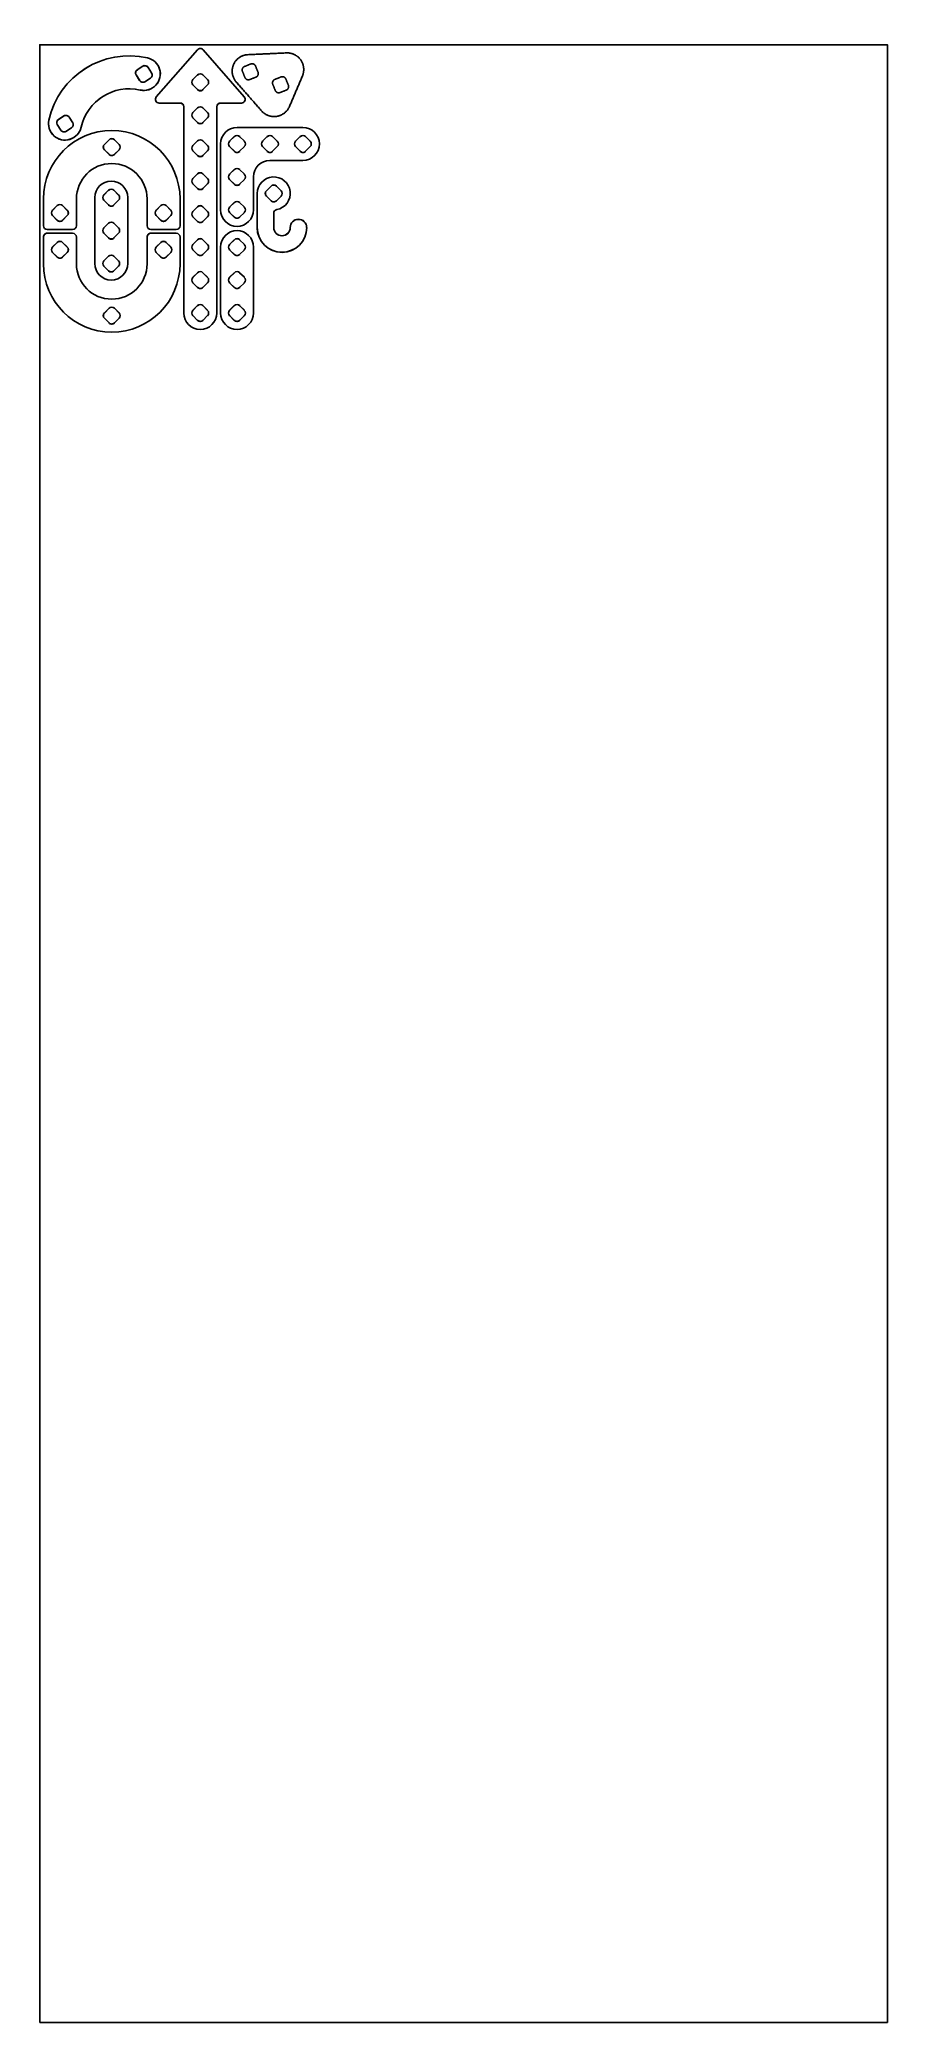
# Model space of a CAD drawing. Header units: millimetres. Extents: x 127 to 1027, y -2479 to -374.
import ezdxf

# ---------------------------------------------------------------- set-up
doc = ezdxf.new("R2010")
doc.units = ezdxf.units.MM
doc.layers.get('0').update_dxf_attribs({"color": 18, "true_color": 0x000000})
doc.layers.add('Predeterminada', color=18, linetype='Continuous', true_color=0x000000)

# ---------------------------------------------------------------- blocks, each defined once
blk = doc.blocks.new('pieza pez7')
at = {"color": 0, "linetype": 'ByBlock', "lineweight": -2}
for p, q in [((0, 53.8), (0, 38.6)), ((17.5, 17.5), (17.5, 53.8)), ((-7.8, 20.3), (-2.8, 25.3)), ((7.8, 20.3), (2.8, 25.3)), ((-2.8, 9.7), (-7.8, 14.7)), ((2.8, 9.7), (7.8, 14.7))]:
    blk.add_line(p, q, dxfattribs=at)
for centre, radius, start, end in [((-8.8, 53.8), 26.3, 0, 180), ((-26.2, 53.8), 8.75, 180, 0), ((-8.8, 53.8), 8.75, 0, 180), ((0, 17.5), 17.5, 100.7222, 360), ((-4, 38.6), 4, 280.7222, 0), ((0, 22.4), 4, 45, 135), ((-4.9, 17.5), 4, 135, 225), ((0, 12.6), 4, 225, 315), ((4.9, 17.5), 4, 315, 45)]:
    blk.add_arc(centre, radius, start, end, dxfattribs=at)
blk = doc.blocks.new('pieza pez5')
at = {"color": 0, "linetype": 'ByBlock', "lineweight": -2}
for p, q in [((62.2, 90.3), (67.2, 95.3)), ((67.2, 79.7), (62.2, 84.7)), ((77.8, 90.3), (72.8, 95.3)), ((72.8, 79.7), (77.8, 84.7)), ((-7.8, 20.3), (-2.8, 25.3)), ((7.8, 20.3), (2.8, 25.3)), ((-2.8, 9.7), (-7.8, 14.7)), ((2.8, 9.7), (7.8, 14.7))]:
    blk.add_line(p, q, dxfattribs=at)
for centre, radius, start, end in [((70, 17.5), 87.5, 90.0034, 180.0009), ((65.1, 87.5), 4, 135, 225), ((70, 92.4), 4, 45, 135), ((70, 87.5), 17.5, 270, 90.0034), ((74.9, 87.5), 4, 315, 45), ((70, 17.5), 52.5, 90.0046, 180.0009), ((70, 82.5), 4, 225, 315), ((0, 22.4), 4, 45, 135), ((0, 17.5), 17.5, 180.0009, 0.0009), ((-4.9, 17.5), 4, 135, 225), ((0, 12.6), 4, 225, 315), ((4.9, 17.5), 4, 315, 45)]:
    blk.add_arc(centre, radius, start, end, dxfattribs=at)
blk = doc.blocks.new('pieza pez4')
at = {"color": 0, "linetype": 'ByBlock', "lineweight": -2}
for p, q in [((-17.5, 17.5), (-17.5, 87.5)), ((-7.8, 90.3), (-2.8, 95.3)), ((-2.8, 79.7), (-7.8, 84.7)), ((0, 105), (70, 105)), ((7.8, 90.3), (2.8, 95.3)), ((2.8, 79.7), (7.8, 84.7)), ((27.2, 90.3), (32.2, 95.3)), ((32.2, 79.7), (27.2, 84.7)), ((42.8, 90.3), (37.8, 95.3)), ((37.8, 79.7), (42.8, 84.7)), ((62.2, 90.3), (67.2, 95.3)), ((67.2, 79.7), (62.2, 84.7)), ((77.8, 90.3), (72.8, 95.3)), ((72.8, 79.7), (77.8, 84.7)), ((35, 70), (70, 70)), ((-7.8, 55.3), (-2.8, 60.3)), ((-2.8, 44.7), (-7.8, 49.7)), ((7.8, 55.3), (2.8, 60.3)), ((2.8, 44.7), (7.8, 49.7)), ((17.5, 17.5), (17.5, 52.5)), ((-7.8, 20.3), (-2.8, 25.3)), ((7.8, 20.3), (2.8, 25.3)), ((-2.8, 9.7), (-7.8, 14.7)), ((2.8, 9.7), (7.8, 14.7))]:
    blk.add_line(p, q, dxfattribs=at)
for centre, radius, start, end in [((0, 87.5), 17.5, 90, 180), ((-4.9, 87.5), 4, 135, 225), ((0, 92.4), 4, 45, 135), ((4.9, 87.5), 4, 315, 45), ((30.1, 87.5), 4, 135, 225), ((35, 92.4), 4, 45, 135), ((39.9, 87.5), 4, 315, 45), ((65.1, 87.5), 4, 135, 225), ((70, 92.4), 4, 45, 135), ((70, 87.5), 17.5, 270, 90), ((74.9, 87.5), 4, 315, 45), ((0, 82.5), 4, 225, 315), ((35, 52.5), 17.5, 90, 180), ((35, 82.5), 4, 225, 315), ((70, 82.5), 4, 225, 315), ((-4.9, 52.5), 4, 135, 225), ((0, 57.4), 4, 45, 135), ((0, 47.5), 4, 225, 315), ((4.9, 52.5), 4, 315, 45), ((0, 22.4), 4, 45, 135), ((0, 17.5), 17.5, 180, 0), ((-4.9, 17.5), 4, 135, 225), ((0, 12.6), 4, 225, 315), ((4.9, 17.5), 4, 315, 45)]:
    blk.add_arc(centre, radius, start, end, dxfattribs=at)
blk = doc.blocks.new('pieza pez3')
at = {"color": 0, "linetype": 'ByBlock', "lineweight": -2}
for p, q in [((-17.5, 87.5), (-17.5, 17.5)), ((-2.8, 95.3), (-7.8, 90.3)), ((-7.8, 84.7), (-2.8, 79.7)), ((7.8, 90.3), (2.8, 95.3)), ((2.8, 79.7), (7.8, 84.7)), ((17.5, 17.5), (17.5, 87.5)), ((-2.8, 60.3), (-7.8, 55.3)), ((-7.8, 49.7), (-2.8, 44.7)), ((7.8, 55.3), (2.8, 60.3)), ((2.8, 44.7), (7.8, 49.7)), ((-2.8, 25.3), (-7.8, 20.3)), ((7.8, 20.3), (2.8, 25.3)), ((-7.8, 14.7), (-2.8, 9.7)), ((2.8, 9.7), (7.8, 14.7))]:
    blk.add_line(p, q, dxfattribs=at)
for centre, radius, start, end in [((0, 87.5), 17.5, 0, 180), ((-4.9, 87.5), 4, 135, 225), ((0, 92.4), 4, 45, 135), ((4.9, 87.5), 4, 315, 45), ((0, 82.5), 4, 225, 315), ((-4.9, 52.5), 4, 135, 225), ((0, 57.4), 4, 45, 135), ((0, 47.5), 4, 225, 315), ((4.9, 52.5), 4, 315, 45), ((0, 22.4), 4, 45, 135), ((0, 17.5), 17.5, 180, 0), ((-4.9, 17.5), 4, 135, 225), ((0, 12.6), 4, 225, 315), ((4.9, 17.5), 4, 315, 45)]:
    blk.add_arc(centre, radius, start, end, dxfattribs=at)
blk = doc.blocks.new('pieza pez2')
at = {"color": 0, "linetype": 'ByBlock', "lineweight": -2}
for p, q in [((-2.8, 95.3), (-7.8, 90.3)), ((-7.8, 84.7), (-2.8, 79.7)), ((7.8, 90.3), (2.8, 95.3)), ((2.8, 79.7), (7.8, 84.7)), ((-72.5, 32.5), (-72.5, 4)), ((-57.8, 25.3), (-62.8, 20.3)), ((-47.2, 20.3), (-52.2, 25.3)), ((-37.5, 4), (-37.5, 32.5)), ((37.5, 32.5), (37.5, 4)), ((52.2, 25.3), (47.2, 20.3)), ((62.8, 20.3), (57.8, 25.3)), ((72.5, 4), (72.5, 32.5)), ((-68.5, 0), (-41.5, 0)), ((-62.8, 14.7), (-57.8, 9.7)), ((-52.2, 9.7), (-47.2, 14.7)), ((41.5, 0), (68.5, 0)), ((47.2, 14.7), (52.2, 9.7)), ((57.8, 9.7), (62.8, 14.7))]:
    blk.add_line(p, q, dxfattribs=at)
for centre, radius, start, end in [((0, 32.5), 72.5, 0, 180), ((-4.9, 87.5), 4, 135, 225), ((0, 92.4), 4, 45, 135), ((4.9, 87.5), 4, 315, 45), ((0, 32.5), 37.5, 0, 180), ((0, 82.5), 4, 225, 315), ((-55, 22.5), 4, 45, 135), ((55, 22.5), 4, 45, 135), ((-68.5, 4), 4, 180, 270), ((-59.9, 17.5), 4, 135, 225), ((-55, 12.6), 4, 225, 315), ((-50, 17.5), 4, 315, 45), ((-41.5, 4), 4, 270, 0), ((41.5, 4), 4, 180, 270), ((50, 17.5), 4, 135, 225), ((55, 12.6), 4, 225, 315), ((59.9, 17.5), 4, 315, 45), ((68.5, 4), 4, 270, 0)]:
    blk.add_arc(centre, radius, start, end, dxfattribs=at)
blk = doc.blocks.new('pieza pez1')
at = {"color": 0, "linetype": 'ByBlock', "lineweight": -2}
for p, q in [((-46.7, 247.1), (-3, 297)), ((46.7, 247.1), (3, 297)), ((-7.8, 265.3), (-2.8, 270.3)), ((-2.8, 254.7), (-7.8, 259.7)), ((7.8, 265.3), (2.8, 270.3)), ((2.8, 254.7), (7.8, 259.7)), ((-21.5, 240.4), (-43.7, 240.4)), ((-17.5, 17.5), (-17.5, 236.4)), ((-7.8, 230.3), (-2.8, 235.3)), ((7.8, 230.3), (2.8, 235.3)), ((17.5, 17.5), (17.5, 236.4)), ((21.5, 240.4), (43.7, 240.4)), ((-2.8, 219.7), (-7.8, 224.7)), ((2.8, 219.7), (7.8, 224.7)), ((-7.8, 195.3), (-2.8, 200.3)), ((-2.8, 184.7), (-7.8, 189.7)), ((7.8, 195.3), (2.8, 200.3)), ((2.8, 184.7), (7.8, 189.7)), ((-7.8, 160.3), (-2.8, 165.3)), ((-2.8, 149.7), (-7.8, 154.7)), ((7.8, 160.3), (2.8, 165.3)), ((2.8, 149.7), (7.8, 154.7)), ((-7.8, 125.3), (-2.8, 130.3)), ((7.8, 125.3), (2.8, 130.3)), ((-2.8, 114.7), (-7.8, 119.7)), ((2.8, 114.7), (7.8, 119.7)), ((-7.8, 90.3), (-2.8, 95.3)), ((-2.8, 79.7), (-7.8, 84.7)), ((7.8, 90.3), (2.8, 95.3)), ((2.8, 79.7), (7.8, 84.7)), ((-7.8, 55.3), (-2.8, 60.3)), ((-2.8, 44.7), (-7.8, 49.7)), ((7.8, 55.3), (2.8, 60.3)), ((2.8, 44.7), (7.8, 49.7)), ((-7.8, 20.3), (-2.8, 25.3)), ((7.8, 20.3), (2.8, 25.3)), ((-2.8, 9.7), (-7.8, 14.7)), ((2.8, 9.7), (7.8, 14.7))]:
    blk.add_line(p, q, dxfattribs=at)
for centre, radius, start, end in [((0, 294.4), 4, 41.1859, 138.8141), ((-4.9, 262.5), 4, 135, 225), ((0, 267.4), 4, 45, 135), ((0, 257.5), 4, 225, 315), ((4.9, 262.5), 4, 315, 45), ((-43.7, 244.4), 4, 138.8141, 270), ((-21.5, 236.4), 4, 0, 90), ((0, 232.4), 4, 45, 135), ((21.5, 236.4), 4, 90, 180), ((43.7, 244.4), 4, 270, 41.1859), ((-4.9, 227.5), 4, 135, 225), ((0, 222.5), 4, 225, 315), ((4.9, 227.5), 4, 315, 45), ((-4.9, 192.5), 4, 135, 225), ((0, 197.4), 4, 45, 135), ((4.9, 192.5), 4, 315, 45), ((0, 187.5), 4, 225, 315), ((-4.9, 157.5), 4, 135, 225), ((0, 162.4), 4, 45, 135), ((0, 152.5), 4, 225, 315), ((4.9, 157.5), 4, 315, 45), ((0, 127.4), 4, 45, 135), ((-4.9, 122.5), 4, 135, 225), ((0, 117.5), 4, 225, 315), ((4.9, 122.5), 4, 315, 45), ((-4.9, 87.5), 4, 135, 225), ((0, 92.4), 4, 45, 135), ((4.9, 87.5), 4, 315, 45), ((0, 82.5), 4, 225, 315), ((-4.9, 52.5), 4, 135, 225), ((0, 57.4), 4, 45, 135), ((0, 47.5), 4, 225, 315), ((4.9, 52.5), 4, 315, 45), ((0, 22.4), 4, 45, 135), ((0, 17.5), 17.5, 180, 0), ((-4.9, 17.5), 4, 135, 225), ((0, 12.6), 4, 225, 315), ((4.9, 17.5), 4, 315, 45)]:
    blk.add_arc(centre, radius, start, end, dxfattribs=at)

msp = doc.modelspace()

# ---------------------------------------------------------------- linework, layer by layer
at = {"layer": 'Predeterminada'}
for p, q in [((294.9, -384.7), (251.2, -434.6)), ((344.6, -434.6), (300.9, -384.7)), ((229.8, -411.4), (233.5, -417.3)), ((237, -402.1), (231, -405.9)), ((239, -418.6), (245, -414.8)), ((246.2, -409.3), (242.5, -403.4)), ((295, -411.4), (290.1, -416.4)), ((305.7, -416.4), (300.7, -411.4)), ((254.2, -441.2), (276.4, -441.2)), ((290.1, -422), (295, -427)), ((300.7, -427), (305.7, -422)), ((319.4, -441.2), (341.6, -441.2)), ((153.2, -454.9), (147.3, -458.7)), ((162.5, -462.1), (158.7, -456.2)), ((280.4, -445.2), (280.4, -664.2)), ((295, -446.4), (290.1, -451.4)), ((290.1, -457), (295, -462)), ((305.7, -451.4), (300.7, -446.4)), ((300.7, -462), (305.7, -457)), ((315.4, -664.2), (315.4, -445.2)), ((146, -464.2), (149.8, -470.1)), ((155.3, -471.4), (161.2, -467.6)), ((201, -480.2), (196.1, -485.1)), ((211.7, -485.1), (206.7, -480.2)), ((295, -481.4), (290.1, -486.4)), ((305.7, -486.4), (300.7, -481.4)), ((334, -476.9), (329.1, -481.9)), ((406.9, -467.2), (336.9, -467.2)), ((344.7, -481.9), (339.7, -476.9)), ((369, -476.9), (364.1, -481.9)), ((379.7, -481.9), (374.7, -476.9)), ((404, -476.9), (399.1, -481.9)), ((414.7, -481.9), (409.7, -476.9)), ((196.1, -490.8), (201, -495.7)), ((206.7, -495.7), (211.7, -490.8)), ((290.1, -492), (295, -497)), ((300.7, -497), (305.7, -492)), ((319.4, -484.7), (319.4, -554.7)), ((329.1, -487.5), (334, -492.5)), ((339.7, -492.5), (344.7, -487.5)), ((364.1, -487.5), (369, -492.5)), ((371.9, -502.2), (406.9, -502.2)), ((374.7, -492.5), (379.7, -487.5)), ((399.1, -487.5), (404, -492.5)), ((409.7, -492.5), (414.7, -487.5)), ((295, -516.4), (290.1, -521.4)), ((305.7, -521.4), (300.7, -516.4)), ((334, -511.9), (329.1, -516.9)), ((329.1, -522.5), (334, -527.5)), ((344.7, -516.9), (339.7, -511.9)), ((339.7, -527.5), (344.7, -522.5)), ((354.4, -554.7), (354.4, -519.7)), ((131.4, -543), (131.4, -571.5)), ((166.4, -571.5), (166.4, -543)), ((185.9, -541.7), (185.9, -611.7)), ((200.5, -533.9), (195.6, -538.8)), ((195.6, -544.5), (200.5, -549.4)), ((211.1, -538.8), (206.2, -533.9)), ((206.2, -549.4), (211.1, -544.5)), ((220.9, -611.7), (220.9, -541.7)), ((241.4, -543), (241.4, -571.5)), ((276.4, -571.5), (276.4, -543)), ((290.1, -527), (295, -532)), ((300.7, -532), (305.7, -527)), ((334, -546.9), (329.1, -551.9)), ((344.7, -551.9), (339.7, -546.9)), ((358.4, -537.2), (358.4, -573.4)), ((373, -529.4), (368.1, -534.4)), ((368.1, -540), (373, -545)), ((383.7, -534.4), (378.7, -529.4)), ((378.7, -545), (383.7, -540)), ((146, -550.2), (141.1, -555.1)), ((141.1, -560.8), (146, -565.7)), ((156.7, -555.1), (151.7, -550.2)), ((151.7, -565.7), (156.7, -560.8)), ((256, -550.2), (251.1, -555.1)), ((251.1, -560.8), (256, -565.7)), ((266.7, -555.1), (261.7, -550.2)), ((261.7, -565.7), (266.7, -560.8)), ((295, -551.4), (290.1, -556.4)), ((290.1, -562), (295, -567)), ((305.7, -556.4), (300.7, -551.4)), ((300.7, -567), (305.7, -562)), ((329.1, -557.5), (334, -562.5)), ((339.7, -562.5), (344.7, -557.5)), ((375.9, -573.4), (375.9, -558.3)), ((131.4, -583.5), (131.4, -612)), ((135.4, -575.5), (162.4, -575.5)), ((162.4, -579.5), (135.4, -579.5)), ((146, -589.2), (141.1, -594.1)), ((156.7, -594.1), (151.7, -589.2)), ((166.4, -612), (166.4, -583.5)), ((200.5, -568.9), (195.6, -573.8)), ((195.6, -579.5), (200.5, -584.4)), ((211.1, -573.8), (206.2, -568.9)), ((206.2, -584.4), (211.1, -579.5)), ((241.4, -583.5), (241.4, -612)), ((245.4, -575.5), (272.4, -575.5)), ((272.4, -579.5), (245.4, -579.5)), ((256, -589.2), (251.1, -594.1)), ((266.7, -594.1), (261.7, -589.2)), ((276.4, -612), (276.4, -583.5)), ((295, -586.4), (290.1, -591.4)), ((305.7, -591.4), (300.7, -586.4)), ((334, -586.4), (329.1, -591.4)), ((344.7, -591.4), (339.7, -586.4)), ((141.1, -599.8), (146, -604.7)), ((151.7, -604.7), (156.7, -599.8)), ((200.5, -603.9), (195.6, -608.8)), ((211.1, -608.8), (206.2, -603.9)), ((251.1, -599.8), (256, -604.7)), ((261.7, -604.7), (266.7, -599.8)), ((290.1, -597), (295, -602)), ((300.7, -602), (305.7, -597)), ((319.4, -594.2), (319.4, -664.2)), ((329.1, -597), (334, -602)), ((339.7, -602), (344.7, -597)), ((354.4, -664.2), (354.4, -594.2)), ((195.6, -614.5), (200.5, -619.4)), ((206.2, -619.4), (211.1, -614.5)), ((295, -621.4), (290.1, -626.3)), ((305.7, -626.3), (300.7, -621.4)), ((334, -621.4), (329.1, -626.3)), ((344.7, -626.3), (339.7, -621.4)), ((290.1, -632), (295, -637)), ((300.7, -637), (305.7, -632)), ((329.1, -632), (334, -637)), ((339.7, -637), (344.7, -632)), ((201, -659.2), (196.1, -664.1)), ((196.1, -669.8), (201, -674.7)), ((211.7, -664.1), (206.7, -659.2)), ((206.7, -674.7), (211.7, -669.8)), ((295, -656.4), (290.1, -661.3)), ((290.1, -667), (295, -672)), ((305.7, -661.3), (300.7, -656.4)), ((300.7, -672), (305.7, -667)), ((334, -656.4), (329.1, -661.3)), ((329.1, -667), (334, -672)), ((344.7, -661.3), (339.7, -656.4)), ((339.7, -672), (344.7, -667))]:
    msp.add_line(p, q, dxfattribs=at)
msp.add_lwpolyline([(127.4, -2479.3), (1027.4, -2479.3), (1027.4, -379.3), (127.4, -379.3)], close=True, dxfattribs=at)
for centre, radius, start, end in [((222.5, -478.6), 87.5, 77.231, 167.2285), ((238, -410.3), 17.5, 257.2276, 77.231), ((297.9, -387.3), 4, 41.1859, 138.8141), ((233.2, -409.3), 4, 122.2276, 212.2276), ((236.9, -415.2), 4, 212.2276, 302.2276), ((239.1, -405.5), 4, 32.2276, 122.2276), ((242.8, -411.4), 4, 302.2276, 32.2276), ((292.9, -419.2), 4, 135, 225), ((297.9, -414.2), 4, 45, 135), ((302.8, -419.2), 4, 315, 45), ((254.2, -437.2), 4, 138.8141, 270), ((297.9, -424.1), 4, 225, 315), ((341.6, -437.2), 4, 270, 41.1859), ((154.3, -463.1), 17.5, 167.2285, 347.2285), ((149.4, -462), 4, 122.2276, 212.2276), ((155.4, -458.3), 4, 32.2276, 122.2276), ((159.1, -464.2), 4, 302.2276, 32.2276), ((292.9, -454.2), 4, 135, 225), ((297.9, -449.2), 4, 45, 135), ((297.9, -459.1), 4, 225, 315), ((302.8, -454.2), 4, 315, 45), ((203.9, -543), 72.5, 0, 180), ((153.2, -468), 4, 212.2276, 302.2276), ((203.9, -483), 4, 45, 135), ((297.9, -484.2), 4, 45, 135), ((336.9, -484.7), 17.5, 90, 180), ((331.9, -484.7), 4, 135, 225), ((336.9, -479.7), 4, 45, 135), ((341.8, -484.7), 4, 315, 45), ((366.9, -484.7), 4, 135, 225), ((371.9, -479.7), 4, 45, 135), ((376.8, -484.7), 4, 315, 45), ((401.9, -484.7), 4, 135, 225), ((406.9, -479.7), 4, 45, 135), ((406.9, -484.7), 17.5, 270, 90), ((411.8, -484.7), 4, 315, 45), ((198.9, -488), 4, 135, 225), ((203.9, -492.9), 4, 225, 315), ((208.8, -488), 4, 315, 45), ((292.9, -489.2), 4, 135, 225), ((297.9, -494.1), 4, 225, 315), ((302.8, -489.2), 4, 315, 45), ((336.9, -489.6), 4, 225, 315), ((371.9, -489.6), 4, 225, 315), ((406.9, -489.6), 4, 225, 315), ((203.4, -541.7), 17.5, 0, 180), ((292.9, -524.2), 4, 135, 225), ((297.9, -519.2), 4, 45, 135), ((302.8, -524.2), 4, 315, 45), ((331.9, -519.7), 4, 135, 225), ((336.9, -514.7), 4, 45, 135), ((341.8, -519.7), 4, 315, 45), ((375.9, -537.2), 17.5, 280.7222, 180), ((198.4, -541.7), 4, 135, 225), ((203.4, -536.7), 4, 45, 135), ((208.3, -541.7), 4, 315, 45), ((297.9, -529.1), 4, 225, 315), ((336.9, -524.6), 4, 225, 315), ((336.9, -549.7), 4, 45, 135), ((370.9, -537.2), 4, 135, 225), ((375.9, -532.2), 4, 45, 135), ((375.9, -542.1), 4, 225, 315), ((380.8, -537.2), 4, 315, 45), ((143.9, -558), 4, 135, 225), ((148.9, -553), 4, 45, 135), ((148.9, -562.9), 4, 225, 315), ((153.8, -558), 4, 315, 45), ((203.4, -546.6), 4, 225, 315), ((203.4, -571.7), 4, 45, 135), ((253.9, -558), 4, 135, 225), ((258.9, -553), 4, 45, 135), ((258.9, -562.9), 4, 225, 315), ((263.8, -558), 4, 315, 45), ((292.9, -559.2), 4, 135, 225), ((297.9, -554.2), 4, 45, 135), ((297.9, -564.1), 4, 225, 315), ((302.8, -559.2), 4, 315, 45), ((336.9, -554.7), 17.5, 180, 0), ((331.9, -554.7), 4, 135, 225), ((336.9, -559.6), 4, 225, 315), ((341.8, -554.7), 4, 315, 45), ((402.1, -573.4), 8.75, 0, 180), ((135.4, -571.5), 4, 180, 270), ((135.4, -583.5), 4, 90, 180), ((148.9, -592), 4, 45, 135), ((162.4, -571.5), 4, 270, 0), ((162.4, -583.5), 4, 0, 90), ((198.4, -576.7), 4, 135, 225), ((203.4, -581.6), 4, 225, 315), ((208.3, -576.7), 4, 315, 45), ((245.4, -571.5), 4, 180, 270), ((245.4, -583.5), 4, 90, 180), ((258.9, -592), 4, 45, 135), ((272.4, -571.5), 4, 270, 0), ((272.4, -583.5), 4, 0, 90), ((297.9, -589.2), 4, 45, 135), ((336.9, -594.2), 17.5, 0, 180), ((336.9, -589.2), 4, 45, 135), ((384.6, -573.4), 26.3, 180, 0), ((143.9, -597), 4, 135, 225), ((148.9, -601.9), 4, 225, 315), ((153.8, -597), 4, 315, 45), ((198.4, -611.7), 4, 135, 225), ((203.4, -606.7), 4, 45, 135), ((208.3, -611.7), 4, 315, 45), ((253.9, -597), 4, 135, 225), ((258.9, -601.9), 4, 225, 315), ((263.8, -597), 4, 315, 45), ((292.9, -594.2), 4, 135, 225), ((297.9, -599.1), 4, 225, 315), ((302.8, -594.2), 4, 315, 45), ((331.9, -594.2), 4, 135, 225), ((336.9, -599.1), 4, 225, 315), ((341.8, -594.2), 4, 315, 45), ((203.9, -612), 72.5, 180, 0), ((203.4, -611.7), 17.5, 180, 0), ((203.4, -616.6), 4, 225, 315), ((292.9, -629.2), 4, 135, 225), ((297.9, -624.2), 4, 45, 135), ((302.8, -629.2), 4, 315, 45), ((331.9, -629.2), 4, 135, 225), ((336.9, -624.2), 4, 45, 135), ((341.8, -629.2), 4, 315, 45), ((297.9, -634.1), 4, 225, 315), ((336.9, -634.1), 4, 225, 315), ((198.9, -667), 4, 135, 225), ((203.9, -662), 4, 45, 135), ((208.8, -667), 4, 315, 45), ((297.9, -664.2), 17.5, 180, 0), ((292.9, -664.2), 4, 135, 225), ((297.9, -659.2), 4, 45, 135), ((297.9, -669.1), 4, 225, 315), ((302.8, -664.2), 4, 315, 45), ((336.9, -664.2), 17.5, 180, 0), ((331.9, -664.2), 4, 135, 225), ((336.9, -659.2), 4, 45, 135), ((336.9, -669.1), 4, 225, 315), ((341.8, -664.2), 4, 315, 45), ((203.9, -671.9), 4, 225, 315)]:
    msp.add_arc(centre, radius, start, end, dxfattribs=at)
at = {"layer": 'Predeterminada', "extrusion": (0, 0, -1)}
for centre, radius, start, end in [((-222.5, -478.6), 52.5, 12.7715, 102.7679), ((-276.4, -445.2), 4, 90, 180), ((-319.4, -445.2), 4, 0, 90), ((-371.9, -519.7), 17.5, 0, 90), ((-203.9, -543), 37.5, 0, 180), ((-379.9, -558.3), 4, 0, 79.2778), ((-384.6, -573.4), 8.75, 180, 0), ((-203.9, -612), 37.5, 180, 0)]:
    msp.add_arc(centre, radius, start, end, dxfattribs=at)
at = {"layer": 'Predeterminada'}
for points, weights, knots in [([(348.1, -389.9), (337.2, -390.6), (333.1, -400.7), (329, -410.7), (336.1, -418.9)], [1, 0.84993788086, 1, 0.84993788086, 1], [227.354936, 227.354936, 227.354936, 246.777449, 246.777449, 266.199962, 266.199962, 266.199962]), ([(406.3, -412.7), (410.2, -403.7), (404.6, -395.6), (399, -387.6), (389.3, -388)], [1, 0.875290514721, 1, 0.875290514721, 1], [150.377853, 150.377853, 150.377853, 168.246361, 168.246361, 186.114868, 186.114868, 186.114868]), ([(363, -449.6), (369.4, -456.9), (379.1, -455.4), (388.7, -453.8), (392.6, -444.9)], [1, 0.875290514721, 1, 0.875290514721, 1], [306.995775, 306.995775, 306.995775, 324.864282, 324.864282, 342.73279, 342.73279, 342.73279])]:
    msp.add_rational_spline(points, weights, degree=2, knots=knots, dxfattribs=at)
for points in [[(351.4, -399.8), (344.9, -402.4)], [(389.3, -388), (348.1, -389.9)], [(336.1, -418.9), (363, -449.6)], [(342.7, -407.6), (345.3, -414.1)], [(350.5, -416.3), (357, -413.7)], [(359.2, -408.5), (356.6, -402)], [(383.6, -413.5), (377.1, -416.2)], [(391.4, -422.3), (388.8, -415.8)], [(392.6, -444.9), (406.3, -412.7)], [(374.9, -421.4), (377.5, -427.8)], [(382.7, -430.1), (389.2, -427.5)]]:
    msp.add_open_spline(points, degree=1, dxfattribs=at)
for points, weights in [([(356.6, -402), (355.2, -398.3), (351.4, -399.8)], [1, 0.707106781187, 1]), ([(344.9, -402.4), (341.2, -403.9), (342.7, -407.6)], [1, 0.707106781187, 1]), ([(345.3, -414.1), (346.8, -417.8), (350.5, -416.3)], [1, 0.707106781187, 1]), ([(357, -413.7), (360.7, -412.2), (359.2, -408.5)], [1, 0.707106781186, 1]), ([(377.1, -416.2), (373.4, -417.6), (374.9, -421.4)], [1, 0.707106781187, 1]), ([(388.8, -415.8), (387.3, -412.1), (383.6, -413.5)], [1, 0.707106781187, 1]), ([(377.5, -427.8), (379, -431.6), (382.7, -430.1)], [1, 0.707106781187, 1]), ([(389.2, -427.5), (392.9, -426), (391.4, -422.3)], [1, 0.707106781186, 1])]:
    msp.add_rational_spline(points, weights, degree=2, dxfattribs=at)

# ---------------------------------------------------------------- block references
for name, p, rotation in [('pieza pez5', (150.4, -480.2), 347.2275628499725), ('pieza pez7', (375.9, -519.7), 180), ('pieza pez2', (203.9, -579.5), 180)]:
    msp.add_blockref(name, p, dxfattribs=dict(at, rotation=rotation))
for name, p in [('pieza pez1', (297.9, -681.7)), ('pieza pez2', (203.9, -575.5)), ('pieza pez4', (336.9, -572.2)), ('pieza pez3', (203.4, -629.2)), ('pieza pez3', (336.9, -681.7))]:
    msp.add_blockref(name, p, dxfattribs=at)

doc.saveas('drawing.dxf')
